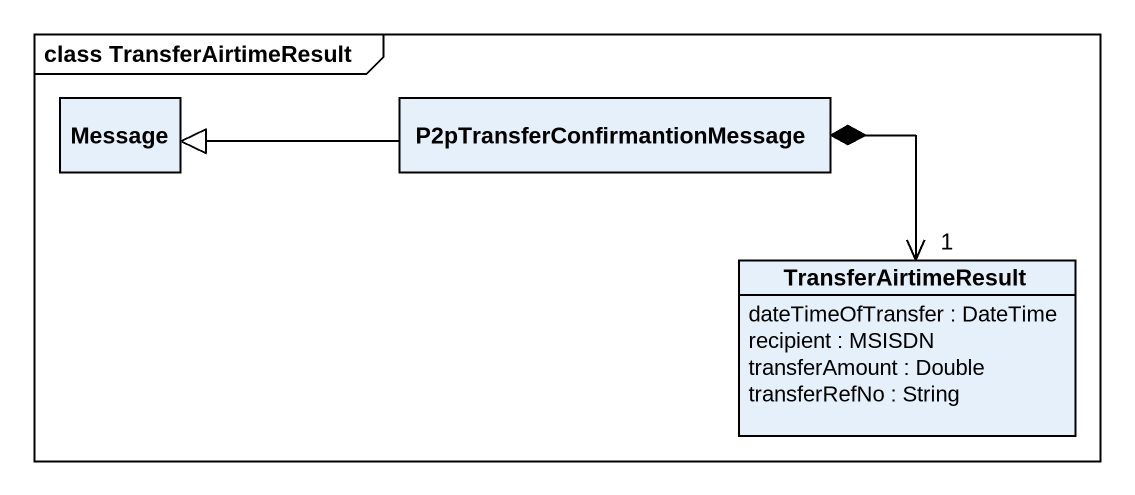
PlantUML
@startuml
mainframe class TransferAirtimeResult
hide circle
hide empty members
class Message
class "P2pTransferConfirmantionMessage" as P2pTransferConfirmantionMess
class TransferAirtimeResult {
  dateTimeOfTransfer : DateTime
  recipient : MSISDN
  transferAmount : Double
  transferRefNo : String
}
P2pTransferConfirmantionMess -left-|> Message
P2pTransferConfirmantionMess *--> "1" TransferAirtimeResult
@enduml
